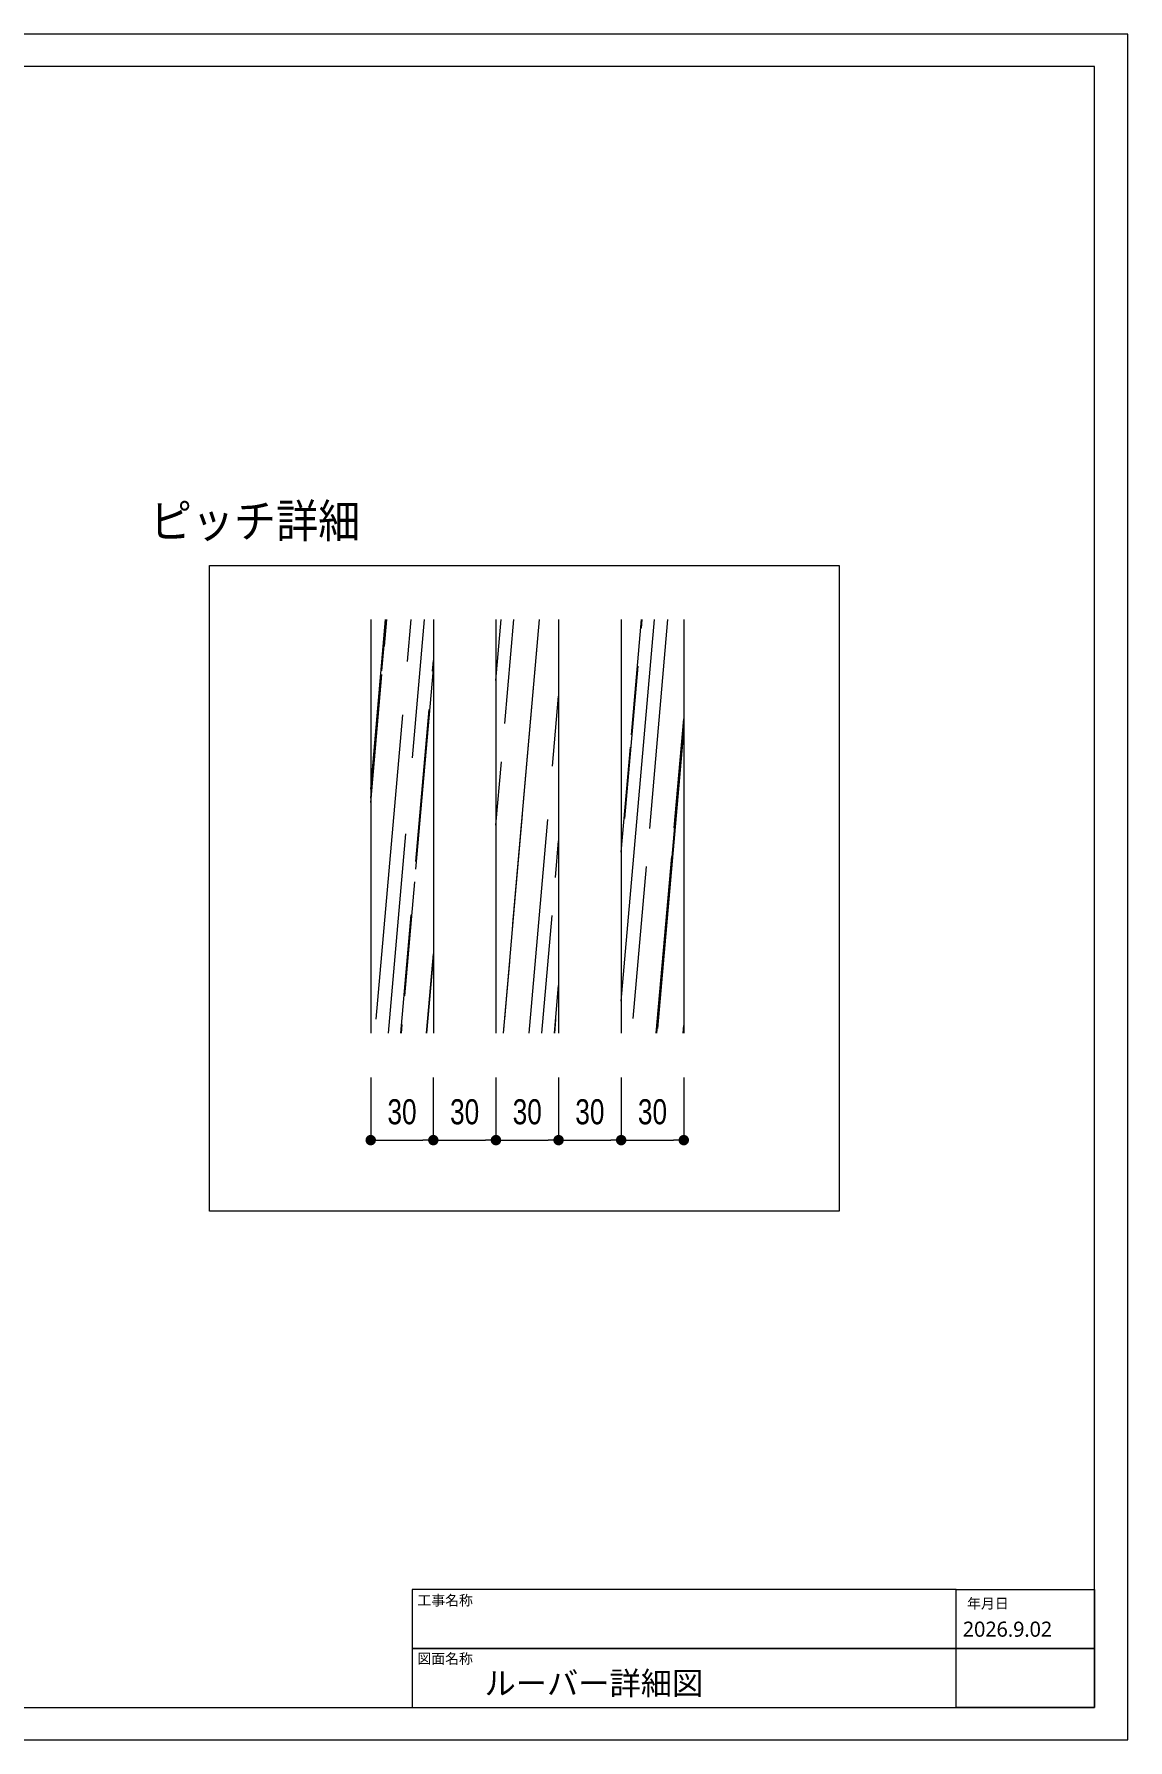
# Model space of a CAD drawing. Header units: millimetres. Extents: x -472210 to 610932, y -1721835 to -571782.
# Drawn here: x 592162 to 597403, y -1720001 to -1711833 of the extents above; entities that cross this region are included whole.
import ezdxf

# ---------------------------------------------------------------- set-up
doc = ezdxf.new("R2010")
doc.units = ezdxf.units.MM
doc.header["$LTSCALE"] = 400
doc.layers.get('0').update_dxf_attribs({"lineweight": 5})
doc.layers.add('09ハッチング-2', color=7, linetype='Continuous', lineweight=5)
doc.layers.add('_0-0_0', color=7, linetype='Continuous', lineweight=5)
doc.styles.add('AIDRAW_TXT_STYLE', font='simplex.shx', dxfattribs={"height": 200, "bigfont": 'extfont2.shx'})
doc.styles.add('gothic', font='MS PGothic.ttf', dxfattribs={"width": 0.8})
doc.styles.add('メイリオ', font='')
doc.styles.get('メイリオ').set_extended_font_data('Meiryo')
doc.dimstyles.new('外構300', dxfattribs={"dimtxt": 150, "dimasz": 50, "dimexe": 0, "dimexo": 200, "dimgap": 75, "dimtad": 1, "dimdec": 0, "dimzin": 12, "dimdsep": 46, "dimlunit": 6, "dimtxsty": 'gothic', "dimblk": 'DOT', "dimcen": 0, "dimclrd": 256, "dimclre": 256, "dimclrt": 256, "dimadec": 0, "dimazin": 0, "dimtfac": 1, "dimtdec": 0, "dimtix": 1, "dimtmove": 2, "dimatfit": 3, "dimldrblk": 'DOT', "dimfxl": 300, "dimfxlon": 1, "dimtolj": 1, "dimtzin": 12, "dimlwd": -1, "dimlwe": -1, "dimarcsym": 0})

# ---------------------------------------------------------------- blocks, each defined once
blk = doc.blocks.new('_Dot')
at = {"color": 0, "linetype": 'ByBlock', "lineweight": -2}
blk.add_line((-0.5, 0), (-1, 0), dxfattribs=at)
at = {"color": 0, "linetype": 'ByBlock', "const_width": 0.5}
blk.add_lwpolyline([(-0.25, 0, 1), (0.25, 0, 1)], format="xyb", close=True, dxfattribs=at)
blk = doc.blocks.new('*D467')
at = {"transparency": 16777216}
for p, q in [((593774.7, -1716828.7), (593774.7, -1717128.7)), ((594074.7, -1716828.7), (594074.7, -1717128.7)), ((593824.7, -1717128.7), (594024.7, -1717128.7))]:
    blk.add_line(p, q, dxfattribs=at)
at = {"layer": 'Defpoints', "color": 0, "transparency": 16777216}
for p in [(593774.7, -1716278.2), (594074.7, -1716278.2), (594074.7, -1717128.7)]:
    blk.add_point(p, dxfattribs=at)
at = {"transparency": 16777216, "xscale": 50, "yscale": 50, "zscale": 50, "rotation": 180}
blk.add_blockref('_Dot', (593774.7, -1717128.7), dxfattribs=at)
at = {"transparency": 16777216, "xscale": 50, "yscale": 50, "zscale": 50}
blk.add_blockref('_Dot', (594074.7, -1717128.7), dxfattribs=at)
at = {"transparency": 16777216, "insert": (593924.7, -1716993.7), "char_height": 120, "attachment_point": 5, "style": 'gothic'}
blk.add_mtext('\\A1;30', dxfattribs=at)
blk = doc.blocks.new('*D468')
at = {"transparency": 16777216}
for p, q in [((594074.7, -1716828.7), (594074.7, -1717128.7)), ((594374.7, -1716828.7), (594374.7, -1717128.7)), ((594124.7, -1717128.7), (594324.7, -1717128.7))]:
    blk.add_line(p, q, dxfattribs=at)
at = {"layer": 'Defpoints', "color": 0, "transparency": 16777216}
for p in [(594074.7, -1716278.2), (594374.7, -1716278.2), (594374.7, -1717128.7)]:
    blk.add_point(p, dxfattribs=at)
at = {"transparency": 16777216, "xscale": 50, "yscale": 50, "zscale": 50, "rotation": 180}
blk.add_blockref('_Dot', (594074.7, -1717128.7), dxfattribs=at)
at = {"transparency": 16777216, "xscale": 50, "yscale": 50, "zscale": 50}
blk.add_blockref('_Dot', (594374.7, -1717128.7), dxfattribs=at)
at = {"transparency": 16777216, "insert": (594224.7, -1716993.7), "char_height": 120, "attachment_point": 5, "style": 'gothic'}
blk.add_mtext('\\A1;30', dxfattribs=at)
blk = doc.blocks.new('*D469')
at = {"transparency": 16777216}
for p, q in [((594374.7, -1716828.7), (594374.7, -1717128.7)), ((594674.7, -1716828.7), (594674.7, -1717128.7)), ((594424.7, -1717128.7), (594624.7, -1717128.7))]:
    blk.add_line(p, q, dxfattribs=at)
at = {"layer": 'Defpoints', "color": 0, "transparency": 16777216}
for p in [(594374.7, -1716278.2), (594674.7, -1716278.2), (594674.7, -1717128.7)]:
    blk.add_point(p, dxfattribs=at)
at = {"transparency": 16777216, "xscale": 50, "yscale": 50, "zscale": 50, "rotation": 180}
blk.add_blockref('_Dot', (594374.7, -1717128.7), dxfattribs=at)
at = {"transparency": 16777216, "xscale": 50, "yscale": 50, "zscale": 50}
blk.add_blockref('_Dot', (594674.7, -1717128.7), dxfattribs=at)
at = {"transparency": 16777216, "insert": (594524.7, -1716993.7), "char_height": 120, "attachment_point": 5, "style": 'gothic'}
blk.add_mtext('\\A1;30', dxfattribs=at)
blk = doc.blocks.new('*D470')
at = {"transparency": 16777216}
for p, q in [((594674.7, -1716828.7), (594674.7, -1717128.7)), ((594974.7, -1716828.7), (594974.7, -1717128.7)), ((594724.7, -1717128.7), (594924.7, -1717128.7))]:
    blk.add_line(p, q, dxfattribs=at)
at = {"layer": 'Defpoints', "color": 0, "transparency": 16777216}
for p in [(594674.7, -1716278.2), (594974.7, -1716278.2), (594974.7, -1717128.7)]:
    blk.add_point(p, dxfattribs=at)
at = {"transparency": 16777216, "xscale": 50, "yscale": 50, "zscale": 50, "rotation": 180}
blk.add_blockref('_Dot', (594674.7, -1717128.7), dxfattribs=at)
at = {"transparency": 16777216, "xscale": 50, "yscale": 50, "zscale": 50}
blk.add_blockref('_Dot', (594974.7, -1717128.7), dxfattribs=at)
at = {"transparency": 16777216, "insert": (594824.7, -1716993.7), "char_height": 120, "attachment_point": 5, "style": 'gothic'}
blk.add_mtext('\\A1;30', dxfattribs=at)
blk = doc.blocks.new('*D471')
at = {"transparency": 16777216}
for p, q in [((594974.7, -1716828.7), (594974.7, -1717128.7)), ((595274.7, -1716828.7), (595274.7, -1717128.7)), ((595024.7, -1717128.7), (595224.7, -1717128.7))]:
    blk.add_line(p, q, dxfattribs=at)
at = {"layer": 'Defpoints', "color": 0, "transparency": 16777216}
for p in [(594974.7, -1716278.2), (595274.7, -1716278.2), (595274.7, -1717128.7)]:
    blk.add_point(p, dxfattribs=at)
at = {"transparency": 16777216, "xscale": 50, "yscale": 50, "zscale": 50, "rotation": 180}
blk.add_blockref('_Dot', (594974.7, -1717128.7), dxfattribs=at)
at = {"transparency": 16777216, "xscale": 50, "yscale": 50, "zscale": 50}
blk.add_blockref('_Dot', (595274.7, -1717128.7), dxfattribs=at)
at = {"transparency": 16777216, "insert": (595124.7, -1716993.7), "char_height": 120, "attachment_point": 5, "style": 'gothic'}
blk.add_mtext('\\A1;30', dxfattribs=at)

msp = doc.modelspace()

# ---------------------------------------------------------------- hatches: boundary and pattern name
at = {"layer": '09ハッチング-2', "transparency": 33554687}
h = msp.add_hatch(dxfattribs=at)
h.set_pattern_fill('AR-RROOF', color=256, scale=7.2, angle=85)
h.paths.add_polyline_path([(594074.74, -1714635.19), (593774.74, -1714635.19), (593774.74, -1716616.41), (594074.74, -1716616.41)])
h.paths.add_polyline_path([(594674.74, -1714635.19), (594374.74, -1714635.19), (594374.74, -1716616.41), (594674.74, -1716616.41)])
h.paths.add_polyline_path([(595274.74, -1714635.19), (594974.74, -1714635.19), (594974.74, -1716616.41), (595274.74, -1716616.41)])

# ---------------------------------------------------------------- linework, layer by layer
for p, q in [((593774.74, -1714635.19), (593774.74, -1716616.41)), ((594074.74, -1714635.19), (594074.74, -1716616.41)), ((594074.74, -1714635.19), (594074.74, -1716616.41)), ((594374.74, -1714635.19), (594374.74, -1716616.41)), ((594374.74, -1714635.19), (594374.74, -1716616.41)), ((594674.74, -1714635.19), (594674.74, -1716616.41)), ((594674.74, -1714635.19), (594674.74, -1716616.41)), ((594674.74, -1714635.19), (594674.74, -1716616.41)), ((594974.74, -1714635.19), (594974.74, -1716616.41)), ((594974.74, -1714635.19), (594974.74, -1716616.41)), ((594974.74, -1714635.19), (594974.74, -1716616.41)), ((595274.74, -1714635.19), (595274.74, -1716616.41)), ((595274.74, -1714635.19), (595274.74, -1716616.41))]:
    msp.add_line(p, q)
for points in [[(585852.06, -1711832.66), (585852.06, -1720000.51), (597402.55, -1720000.51), (597402.55, -1711832.66)], [(585852.06, -1711832.66), (585852.06, -1720000.51), (597402.55, -1720000.51), (597402.55, -1711832.66)], [(586012.54, -1719845.77), (597242.07, -1719845.77), (597242.07, -1711987.4), (586012.54, -1711987.4)], [(586012.54, -1719845.77), (597242.07, -1719845.77), (597242.07, -1711987.4), (586012.54, -1711987.4)], [(593001.86, -1714377.11), (596019.01, -1714377.11), (596019.01, -1717469.53), (593001.86, -1717469.53)], [(596579.88, -1719279.92), (593973.78, -1719279.92), (593973.78, -1719562.84), (596579.88, -1719562.84)], [(596579.88, -1719279.92), (597242.07, -1719279.92), (597242.07, -1719562.84), (596579.88, -1719562.84)], [(596579.88, -1719562.84), (593973.78, -1719562.84), (593973.78, -1719845.77), (596579.88, -1719845.77)], [(596579.88, -1719562.84), (597242.07, -1719562.84), (597242.07, -1719845.77), (596579.88, -1719845.77)]]:
    msp.add_lwpolyline(points, close=True)

# ---------------------------------------------------------------- texts
at = {"style": 'メイリオ'}
for s, height, p in [('工事名称', 48.78, (593998.17, -1719356.75)), ('年月日', 48.78, (596632.32, -1719371.48)), ('2026.9.02', 72.347, (596611.69, -1719506.54)), ('図面名称', 48.78, (593998.17, -1719636.01)), ('ルーバー詳細図', 109.756, (594320.05, -1719784.17))]:
    msp.add_text(s, height=height, dxfattribs=at).set_placement(p)
at = {"layer": '_0-0_0', "style": 'AIDRAW_TXT_STYLE'}
msp.add_text('ピッチ詳細', height=183.275, dxfattribs=at).set_placement((592716.68, -1714261.97))

# ---------------------------------------------------------------- dimensions: what is measured, and where the dimension line sits
for base, p1, p2, picture, middle in [((594074.74, -1717128.71), (593774.74, -1716278.16), (594074.74, -1716278.16), '*D467', (593924.74, -1716993.71)), ((594374.74, -1717128.71), (594074.74, -1716278.16), (594374.74, -1716278.16), '*D468', (594224.74, -1716993.71)), ((594674.74, -1717128.71), (594374.74, -1716278.16), (594674.74, -1716278.16), '*D469', (594524.74, -1716993.71)), ((594974.74, -1717128.71), (594674.74, -1716278.16), (594974.74, -1716278.16), '*D470', (594824.74, -1716993.71)), ((595274.74, -1717128.71), (594974.74, -1716278.16), (595274.74, -1716278.16), '*D471', (595124.74, -1716993.71))]:
    dim = msp.add_linear_dim(base=base, p1=p1, p2=p2, text='30', dimstyle='外構300', override={"dimtxt": 120})
    dim.commit()
    dim.dimension.update_dxf_attribs({"geometry": picture, "text_midpoint": middle})

doc.saveas('drawing.dxf')
